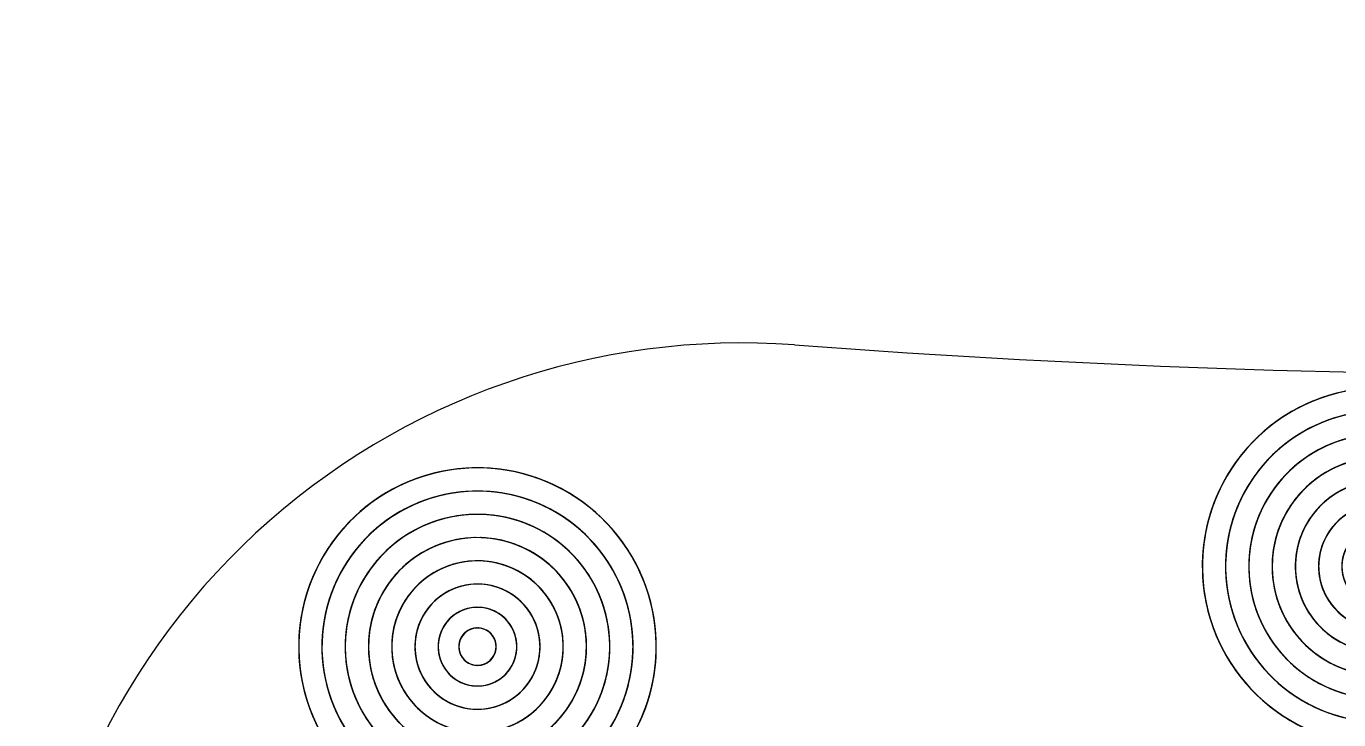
# Model space of a CAD drawing. Extents: x 652 to 897, y 187 to 370.
# Drawn here: x 848.08 to 859.09, y 241.76 to 247.58 of the extents above; entities that cross this region are included whole.
import ezdxf

# ---------------------------------------------------------------- set-up
doc = ezdxf.new("R2010")
doc.units = 0
doc.layers.get('0').update_dxf_attribs({"linetype": 'CONTINUOUS'})
doc.layers.add('40', color=3, linetype='CONTINUOUS')
doc.layers.add('ROAD', color=1, linetype='CONTINUOUS')

# ---------------------------------------------------------------- blocks, each defined once
blk = doc.blocks.new('PLANT90')
for radius, start, end in [(5000, 98.1984, 120.329), (5000, 53.1984, 75.329), (4350, 98.1984, 120.329), (4350, 53.1984, 75.329), (3700, 98.1984, 120.329), (3700, 53.1984, 75.329), (5000, 143.1984, 165.329), (3050, 98.1984, 120.329), (3050, 53.1984, 75.329), (4350, 143.1984, 165.329), (3700, 143.1984, 165.329), (2400, 98.1984, 120.329), (2400, 53.1984, 75.329), (5000, 8.1984, 30.329), (3700, 8.1984, 30.329), (4350, 8.1984, 30.329), (3050, 143.1984, 165.329), (1750, 98.1984, 120.329), (1750, 53.1984, 75.329), (3050, 8.1984, 30.329), (2400, 143.1984, 165.329), (2400, 8.1984, 30.329), (1750, 143.1984, 165.329), (1100, 98.1984, 120.329), (1100, 53.1984, 75.329), (1750, 8.1984, 30.329), (1100, 143.1984, 165.329), (523, 98.1984, 120.329), (523, 53.1984, 75.329), (1100, 8.1984, 30.329), (523, 143.1984, 165.329), (523, 8.1984, 30.329), (2400, 188.1984, 210.329), (1750, 188.1984, 210.329), (1100, 188.1984, 210.329), (523, 188.1984, 210.329), (523, 323.1984, 345.329), (1100, 323.1984, 345.329), (5000, 188.1984, 210.329), (4350, 188.1984, 210.329), (3700, 188.1984, 210.329), (3050, 188.1984, 210.329), (523, 233.1984, 255.329), (523, 278.1984, 300.329), (1750, 323.1984, 345.329), (2400, 323.1984, 345.329), (1100, 233.1984, 255.329), (1100, 278.1984, 300.329), (3050, 323.1984, 345.329), (3700, 323.1984, 345.329), (1750, 233.1984, 255.329), (4350, 323.1984, 345.329), (5000, 323.1984, 345.329), (1750, 278.1984, 300.329), (2400, 233.1984, 255.329), (2400, 278.1984, 300.329), (3050, 233.1984, 255.329), (3050, 278.1984, 300.329), (3700, 233.1984, 255.329), (3700, 278.1984, 300.329), (4350, 233.1984, 255.329), (5000, 233.1984, 255.329), (4350, 278.1984, 300.329), (5000, 278.1984, 300.329)]:
    blk.add_arc((121, -12), radius, start, end)

msp = doc.modelspace()

# ---------------------------------------------------------------- linework, layer by layer
at = {"layer": 'ROAD'}
for centre, radius, start, end in [((861.3858, 337.3952), 92.7407, 265.754361, 284.436577), ((854.0758, 238.9255), 6, 85.75436, 179.81782)]:
    msp.add_arc(centre, radius, start, end, dxfattribs=at)

# ---------------------------------------------------------------- block references
at = {"layer": '40', "xscale": 0.0002999994903448721, "yscale": 0.0003000004217028618, "zscale": 0.0003, "rotation": 124.8290657044326}
for p in [(859.4597, 243.0188), (851.879, 242.3455)]:
    msp.add_blockref('PLANT90', p, dxfattribs=at)

doc.saveas('drawing.dxf')
